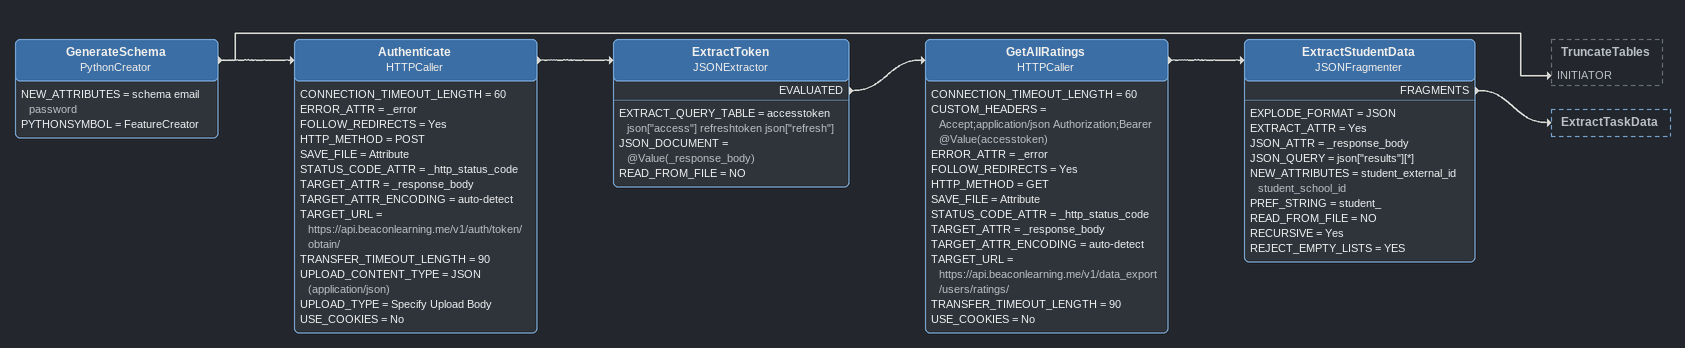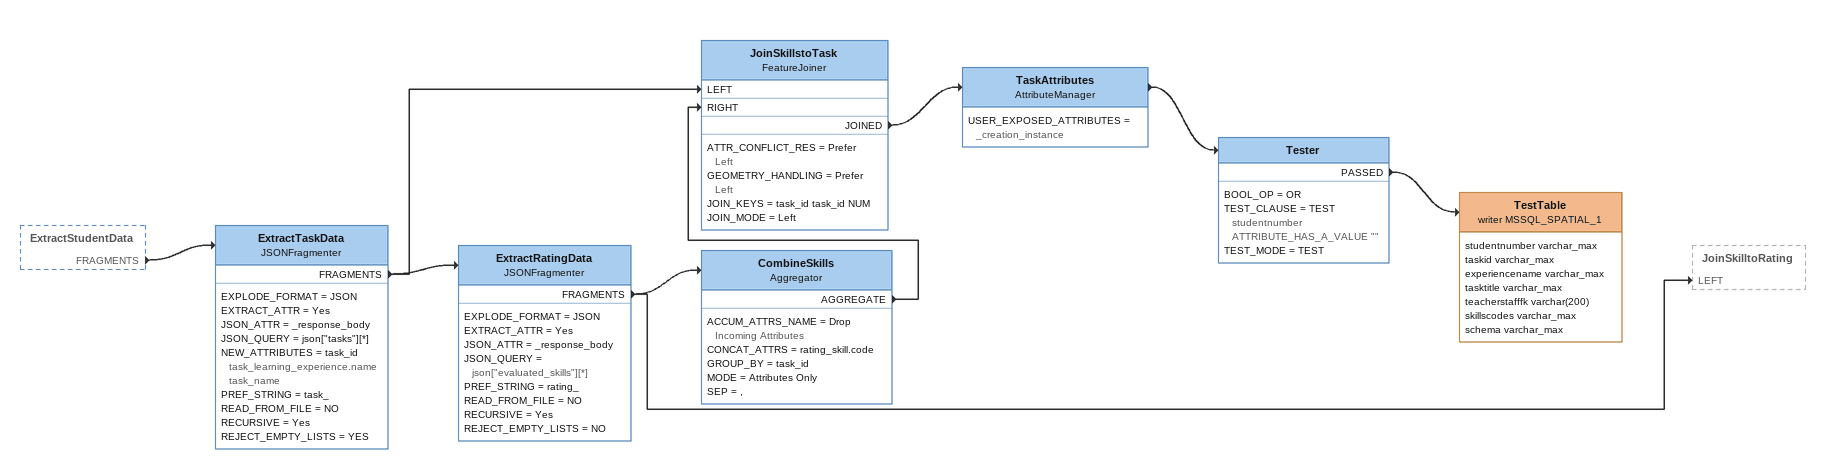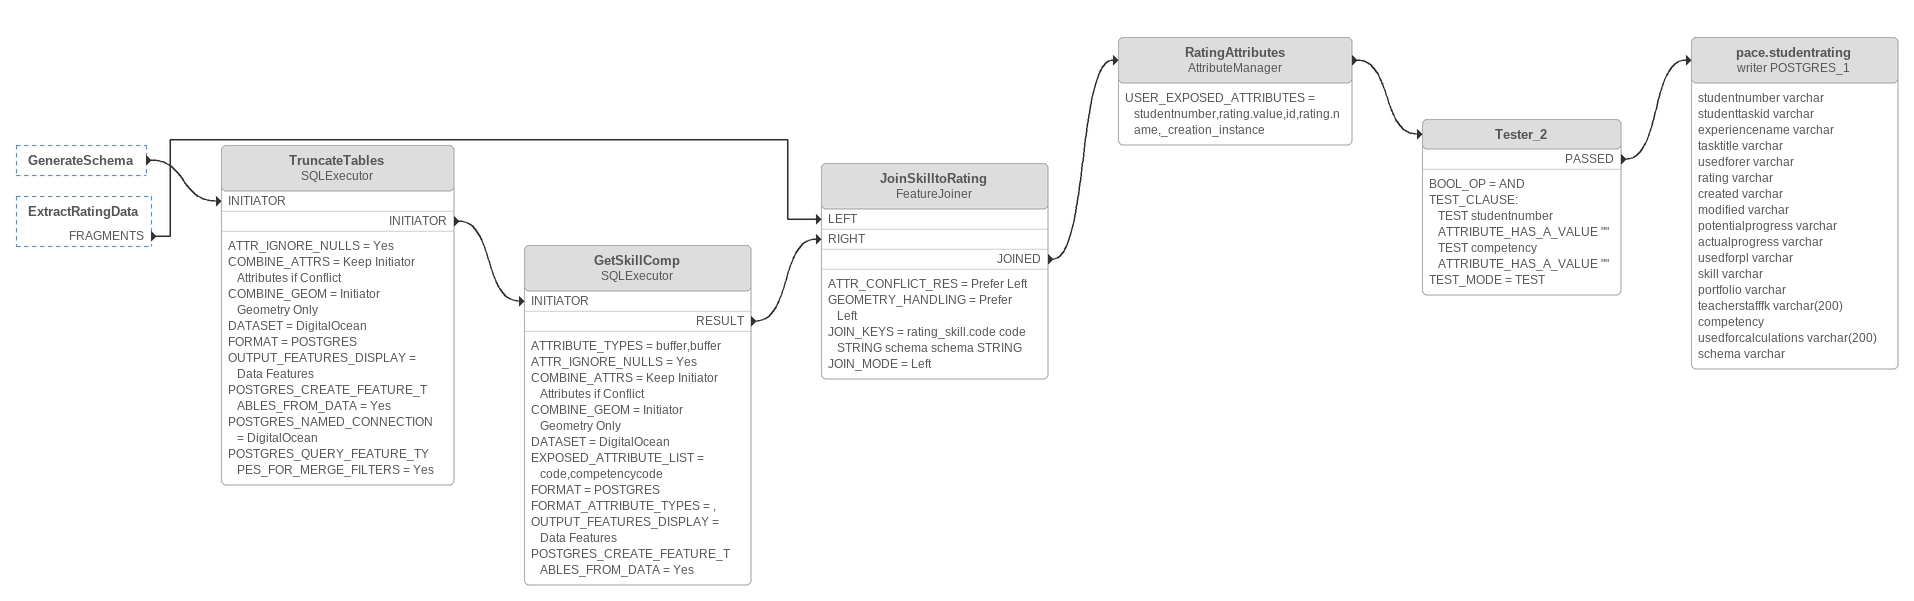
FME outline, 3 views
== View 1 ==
GenerateSchema: PythonCreator
    NEW_ATTRIBUTES = schema email password
    PYTHONSYMBOL = FeatureCreator
    -> TruncateTables [INITIATOR]
    -> Authenticate
Authenticate: HTTPCaller
    CONNECTION_TIMEOUT_LENGTH = 60
    ERROR_ATTR = _error
    FOLLOW_REDIRECTS = Yes
    HTTP_METHOD = POST
    SAVE_FILE = Attribute
    STATUS_CODE_ATTR = _http_status_code
    TARGET_ATTR = _response_body
    TARGET_ATTR_ENCODING = auto-detect
    TARGET_URL = https://api.beaconlearning.me/v1/auth/token/obtain/
    TRANSFER_TIMEOUT_LENGTH = 90
    UPLOAD_CONTENT_TYPE = JSON (application/json)
    UPLOAD_TYPE = Specify Upload Body
    USE_COOKIES = No
    -> ExtractToken
ExtractToken: JSONExtractor
    EXTRACT_QUERY_TABLE = accesstoken json["access"] refreshtoken json["refresh"]
    JSON_DOCUMENT = @Value(_response_body)
    READ_FROM_FILE = NO
    EVALUATED -> GetAllRatings
GetAllRatings: HTTPCaller
    CONNECTION_TIMEOUT_LENGTH = 60
    CUSTOM_HEADERS = Accept;application/json Authorization;Bearer @Value(accesstoken)
    ERROR_ATTR = _error
    FOLLOW_REDIRECTS = Yes
    HTTP_METHOD = GET
    SAVE_FILE = Attribute
    STATUS_CODE_ATTR = _http_status_code
    TARGET_ATTR = _response_body
    TARGET_ATTR_ENCODING = auto-detect
    TARGET_URL = https://api.beaconlearning.me/v1/data_export/users/ratings/
    TRANSFER_TIMEOUT_LENGTH = 90
    USE_COOKIES = No
    -> ExtractStudentData
ExtractStudentData: JSONFragmenter
    EXPLODE_FORMAT = JSON
    EXTRACT_ATTR = Yes
    JSON_ATTR = _response_body
    JSON_QUERY = json["results"][*]
    NEW_ATTRIBUTES = student_external_id student_school_id
    PREF_STRING = student_
    READ_FROM_FILE = NO
    RECURSIVE = Yes
    REJECT_EMPTY_LISTS = YES
    FRAGMENTS -> ExtractTaskData

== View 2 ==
ExtractStudentData [outside]
    FRAGMENTS -> ExtractTaskData
ExtractTaskData: JSONFragmenter
    EXPLODE_FORMAT = JSON
    EXTRACT_ATTR = Yes
    JSON_ATTR = _response_body
    JSON_QUERY = json["tasks"][*]
    NEW_ATTRIBUTES = task_id task_learning_experience.name task_name
    PREF_STRING = task_
    READ_FROM_FILE = NO
    RECURSIVE = Yes
    REJECT_EMPTY_LISTS = YES
    FRAGMENTS -> JoinSkillstoTask [LEFT]
    FRAGMENTS -> ExtractRatingData
ExtractRatingData: JSONFragmenter
    EXPLODE_FORMAT = JSON
    EXTRACT_ATTR = Yes
    JSON_ATTR = _response_body
    JSON_QUERY = json["evaluated_skills"][*]
    PREF_STRING = rating_
    READ_FROM_FILE = NO
    RECURSIVE = Yes
    REJECT_EMPTY_LISTS = NO
    FRAGMENTS -> JoinSkilltoRating [LEFT]
    FRAGMENTS -> CombineSkills
CombineSkills: Aggregator
    ACCUM_ATTRS_NAME = Drop Incoming Attributes
    CONCAT_ATTRS = rating_skill.code
    GROUP_BY = task_id
    MODE = Attributes Only
    SEP = ,
    AGGREGATE -> JoinSkillstoTask [RIGHT]
JoinSkillstoTask: FeatureJoiner
    ATTR_CONFLICT_RES = Prefer Left
    GEOMETRY_HANDLING = Prefer Left
    JOIN_KEYS = task_id task_id NUM
    JOIN_MODE = Left
    JOINED -> TaskAttributes
TaskAttributes: AttributeManager
    USER_EXPOSED_ATTRIBUTES = _creation_instance
    -> Tester
Tester
    BOOL_OP = OR
    TEST_CLAUSE = TEST studentnumber ATTRIBUTE_HAS_A_VALUE ""
    TEST_MODE = TEST
    PASSED -> TestTable (writer MSSQL_SPATIAL_1)
TestTable (writer MSSQL_SPATIAL_1)
    attributes: studentnumber varchar_max, taskid varchar_max, experiencename varchar_max, tasktitle varchar_max, teacherstafffk varchar(200), skillscodes varchar_max, schema varchar_max

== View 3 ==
GenerateSchema [outside]
    -> TruncateTables [INITIATOR]
ExtractRatingData [outside]
    FRAGMENTS -> JoinSkilltoRating [LEFT]
TruncateTables: SQLExecutor [off]
    ATTR_IGNORE_NULLS = Yes
    COMBINE_ATTRS = Keep Initiator Attributes if Conflict
    COMBINE_GEOM = Initiator Geometry Only
    DATASET = DigitalOcean
    FORMAT = POSTGRES
    OUTPUT_FEATURES_DISPLAY = Data Features
    POSTGRES_CREATE_FEATURE_TABLES_FROM_DATA = Yes
    POSTGRES_NAMED_CONNECTION = DigitalOcean
    POSTGRES_QUERY_FEATURE_TYPES_FOR_MERGE_FILTERS = Yes
    INITIATOR -> GetSkillComp [INITIATOR]
GetSkillComp: SQLExecutor [off]
    ATTRIBUTE_TYPES = buffer,buffer
    ATTR_IGNORE_NULLS = Yes
    COMBINE_ATTRS = Keep Initiator Attributes if Conflict
    COMBINE_GEOM = Initiator Geometry Only
    DATASET = DigitalOcean
    EXPOSED_ATTRIBUTE_LIST = code,competencycode
    FORMAT = POSTGRES
    FORMAT_ATTRIBUTE_TYPES = ,
    OUTPUT_FEATURES_DISPLAY = Data Features
    POSTGRES_CREATE_FEATURE_TABLES_FROM_DATA = Yes
    RESULT -> JoinSkilltoRating [RIGHT]
JoinSkilltoRating: FeatureJoiner [off]
    ATTR_CONFLICT_RES = Prefer Left
    GEOMETRY_HANDLING = Prefer Left
    JOIN_KEYS = rating_skill.code code STRING schema schema STRING
    JOIN_MODE = Left
    JOINED -> RatingAttributes
RatingAttributes: AttributeManager [off]
    USER_EXPOSED_ATTRIBUTES = studentnumber,rating.value,id,rating.name,_creation_instance
    -> Tester_2
Tester_2 [off]
    BOOL_OP = AND
    TEST_CLAUSE:
      TEST studentnumber ATTRIBUTE_HAS_A_VALUE ""
      TEST competency ATTRIBUTE_HAS_A_VALUE ""
    TEST_MODE = TEST
    PASSED -> pace.studentrating (writer POSTGRES_1)
pace.studentrating (writer POSTGRES_1) [off]
    attributes: studentnumber varchar, studenttaskid varchar, experiencename varchar, tasktitle varchar, usedforer varchar, rating varchar, created varchar, modified varchar, potentialprogress varchar, actualprogress varchar, usedforpl varchar, skill varchar, portfolio varchar, teacherstafffk varchar(200), competency, usedforcalculations varchar(200), schema varchar
